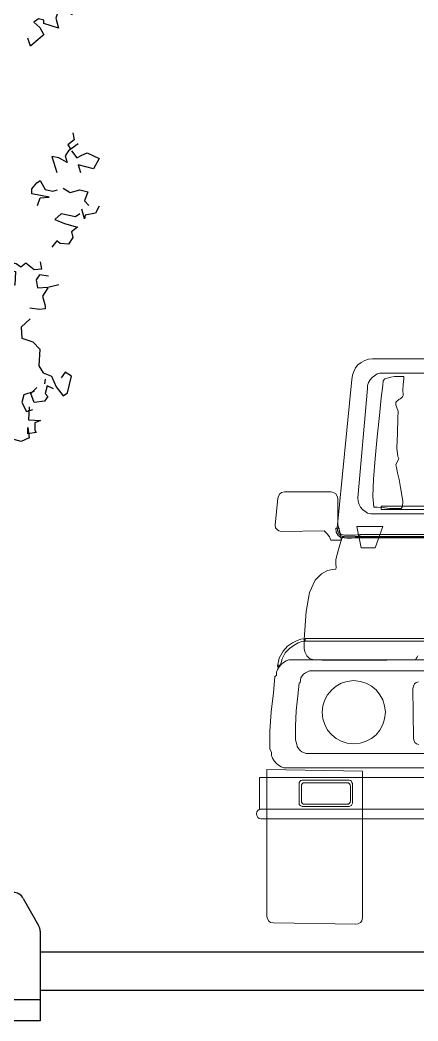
# Model space of a CAD drawing. Extents: x -1568 to -728, y -1287 to -990.
# Drawn here: x -1427.47 to -1419.11, y -1099.78 to -1078.76 of the extents above; entities that cross this region are included whole.
import ezdxf

# ---------------------------------------------------------------- set-up
doc = ezdxf.new("R2010")
doc.units = 0
doc.header["$LTSCALE"] = 5
doc.layers.get('0').update_dxf_attribs({"linetype": 'CONTINUOUS'})
doc.layers.add('乔木', color=3, linetype='CONTINUOUS')
doc.layers.add('车人', color=7, linetype='CONTINUOUS', lineweight=9)

# ---------------------------------------------------------------- blocks, each defined once
blk = doc.blocks.new('carbb')
at = {"layer": '车人', "color": 143}
for p, q in [((-0.7137, 1.9947), (-0.7007, 2.0012)), ((-0.7007, 2.0012), (-0.688, 2.0059)), ((-0.688, 2.0059), (-0.6735, 2.0077)), ((-0.6735, 2.0077), (-0.0306, 2.0077)), ((-0.7442, 1.9498), (-0.7394, 1.9625)), ((-0.7394, 1.9625), (-0.7329, 1.9755)), ((-0.7329, 1.9755), (-0.725, 1.9867)), ((-0.725, 1.9867), (-0.7137, 1.9947)), ((-0.7974, 1.4148), (-0.7459, 1.9353)), ((-0.7459, 1.9353), (-0.7442, 1.9498)), ((-0.6815, 1.9338), (-0.688, 1.924)), ((-0.675, 1.9418), (-0.6815, 1.9338)), ((-0.667, 1.9483), (-0.675, 1.9418)), ((-0.6576, 1.9545), (-0.667, 1.9483)), ((-0.6478, 1.9577), (-0.6576, 1.9545)), ((-0.6366, 1.9577), (-0.6478, 1.9577)), ((-0.6366, 1.9305), (-0.6381, 1.9143)), ((-0.0306, 1.9577), (-0.6366, 1.9577)), ((-0.6301, 1.9368), (-0.6366, 1.9305)), ((-0.6366, 1.9305), (-0.6366, 1.9305)), ((-0.6221, 1.94), (-0.6301, 1.9368)), ((-0.6094, 1.9433), (-0.6221, 1.94)), ((-0.5964, 1.945), (-0.6094, 1.9433)), ((-0.5851, 1.945), (-0.5964, 1.945)), ((-0.5739, 1.945), (-0.5851, 1.945)), ((-0.5659, 1.945), (-0.5739, 1.945)), ((-0.5642, 1.945), (-0.5659, 1.945)), ((-0.5659, 1.9175), (-0.5642, 1.9368)), ((-0.5642, 1.9368), (-0.5642, 1.945)), ((-0.6913, 1.9031), (-0.725, 1.5206)), ((-0.688, 1.924), (-0.6913, 1.9143)), ((-0.6913, 1.9143), (-0.6913, 1.9031)), ((-0.6381, 1.9143), (-0.6431, 1.8711)), ((-0.5674, 1.8968), (-0.5659, 1.9175)), ((-0.5659, 1.8824), (-0.5674, 1.8968)), ((-0.6431, 1.8711), (-0.6493, 1.8085)), ((-0.5916, 1.8549), (-0.5899, 1.8581)), ((-0.5899, 1.8581), (-0.5851, 1.8614)), ((-0.5851, 1.8614), (-0.5819, 1.8646)), ((-0.5819, 1.8646), (-0.5772, 1.8679)), ((-0.5772, 1.8679), (-0.5721, 1.8711)), ((-0.5721, 1.8711), (-0.5692, 1.8741)), ((-0.5692, 1.8741), (-0.5659, 1.8791)), ((-0.5659, 1.8791), (-0.5659, 1.8824)), ((-0.5916, 1.8469), (-0.5916, 1.8549)), ((-0.5884, 1.8357), (-0.5916, 1.8469)), ((-0.5851, 1.8277), (-0.5884, 1.8357)), ((-0.5837, 1.8244), (-0.5851, 1.8277)), ((-0.5851, 1.8002), (-0.5837, 1.8244)), ((-0.6493, 1.8085), (-0.6576, 1.7343)), ((-0.5866, 1.7473), (-0.5851, 1.8002)), ((-0.6576, 1.7343), (-0.6638, 1.6589)), ((-0.5884, 1.6944), (-0.5866, 1.7473)), ((-0.5851, 1.6654), (-0.5884, 1.6944)), ((-0.6638, 1.6589), (-0.6703, 1.5865)), ((-0.5884, 1.6444), (-0.5837, 1.6524)), ((-0.5819, 1.6589), (-0.5851, 1.6654)), ((-0.5837, 1.6524), (-0.5819, 1.6589)), ((-0.5916, 1.6364), (-0.5884, 1.6444)), ((-0.5899, 1.6267), (-0.5916, 1.6364)), ((-0.5866, 1.6089), (-0.5899, 1.6267)), ((-0.6703, 1.5865), (-0.672, 1.5271)), ((-0.5804, 1.585), (-0.5866, 1.6089)), ((-0.5754, 1.5575), (-0.5804, 1.585)), ((-0.9821, 1.5416), (-0.9916, 1.5401)), ((-0.8181, 1.5416), (-0.9821, 1.5416)), ((-0.8101, 1.5401), (-0.8181, 1.5416)), ((-0.5707, 1.5303), (-0.5754, 1.5575)), ((-1.0046, 1.5191), (-1.0143, 1.426)), ((-1.0031, 1.5271), (-1.0046, 1.5191)), ((-0.9981, 1.5351), (-1.0031, 1.5271)), ((-0.9916, 1.5401), (-0.9981, 1.5351)), ((-0.8021, 1.5351), (-0.8101, 1.5401)), ((-0.7974, 1.5271), (-0.8021, 1.5351)), ((-0.7956, 1.5191), (-0.7974, 1.5271)), ((-0.7956, 1.426), (-0.7956, 1.5191)), ((-0.725, 1.5206), (-0.7235, 1.5093)), ((-0.7235, 1.5093), (-0.7202, 1.4981)), ((-0.672, 1.5271), (-0.6688, 1.4886)), ((-0.5674, 1.5079), (-0.5707, 1.5303)), ((-0.5692, 1.4901), (-0.5674, 1.5079)), ((-0.7202, 1.4981), (-0.7152, 1.4886)), ((-0.7152, 1.4886), (-0.709, 1.4804)), ((-0.709, 1.4804), (-0.7007, 1.4742)), ((-0.7007, 1.4742), (-0.6913, 1.4677)), ((-0.6688, 1.4886), (-0.6655, 1.4886)), ((-0.6655, 1.4886), (-0.6576, 1.4886)), ((-0.6576, 1.4886), (-0.6446, 1.4869)), ((-0.6446, 1.4869), (-0.6301, 1.4854)), ((-0.0194, 1.4916), (-0.6431, 1.4916)), ((-0.6431, 1.4916), (-0.6431, 1.4804)), ((-0.6431, 1.4804), (-0.0194, 1.4804)), ((-0.6301, 1.4854), (-0.6141, 1.4836)), ((-0.6141, 1.4836), (-0.5979, 1.4836)), ((-0.5979, 1.4836), (-0.5851, 1.4836)), ((-0.5851, 1.4836), (-0.5739, 1.4836)), ((-0.5739, 1.4836), (-0.5692, 1.4901)), ((-0.6913, 1.4677), (-0.68, 1.4644)), ((-0.68, 1.4644), (-0.6688, 1.4644)), ((-0.6688, 1.4644), (-0.0179, 1.4644)), ((-1.0143, 1.426), (-1.0126, 1.4162)), ((-1.0126, 1.4162), (-1.0078, 1.4097)), ((-1.0078, 1.4097), (-1.0013, 1.405)), ((-1.0013, 1.405), (-0.9933, 1.4032)), ((-0.9933, 1.4032), (-0.8423, 1.405)), ((-0.8423, 1.405), (-0.839, 1.4017)), ((-0.839, 1.4017), (-0.8325, 1.3952)), ((-0.8021, 1.4148), (-0.8021, 1.4148)), ((-0.7923, 1.4148), (-0.8021, 1.4148)), ((-0.8021, 1.4148), (-0.8006, 1.4003)), ((-0.8021, 1.4148), (-0.8021, 1.4148)), ((-0.7956, 1.4017), (-0.7974, 1.4148)), ((-0.7956, 1.426), (-0.7956, 1.426)), ((-0.7876, 1.4017), (-0.7956, 1.426)), ((-0.7909, 1.392), (-0.7956, 1.4017)), ((-0.7909, 1.4148), (-0.7923, 1.4148)), ((-0.7909, 1.4017), (-0.7909, 1.4148)), ((-0.7861, 1.3952), (-0.7909, 1.4017)), ((-0.7844, 1.3858), (-0.7876, 1.4017)), ((-0.7282, 1.421), (-0.7282, 1.421)), ((-0.7137, 1.3456), (-0.7282, 1.421)), ((-0.7282, 1.421), (-0.6381, 1.421)), ((-0.6381, 1.421), (-0.6638, 1.3456)), ((-0.8325, 1.3952), (-0.8246, 1.384)), ((-0.8246, 1.384), (-0.8198, 1.3728)), ((-0.8198, 1.3728), (-0.7829, 1.3728)), ((-0.8006, 1.4003), (-0.7941, 1.389)), ((-0.7941, 1.389), (-0.7844, 1.3825)), ((-0.7829, 1.3873), (-0.7909, 1.392)), ((-0.7876, 1.3568), (-0.7829, 1.3713)), ((-0.7811, 1.392), (-0.7861, 1.3952)), ((-0.7829, 1.376), (-0.7844, 1.3858)), ((-0.7844, 1.3825), (-0.7731, 1.3808)), ((-0.7731, 1.3858), (-0.7829, 1.3873)), ((-0.7829, 1.3713), (-0.7796, 1.3808)), ((-0.7829, 1.3728), (-0.7829, 1.376)), ((-0.7717, 1.3905), (-0.7811, 1.392)), ((-0.7796, 1.3808), (-0.7779, 1.384)), ((-0.7779, 1.384), (0.7485, 1.3825)), ((-0.7619, 1.384), (-0.7731, 1.3858)), ((-0.7731, 1.3808), (-0.7619, 1.3793)), ((-0.7619, 1.3905), (-0.7717, 1.3905)), ((-0.7474, 1.3905), (-0.7619, 1.3905)), ((-0.7474, 1.384), (-0.7619, 1.384)), ((-0.7619, 1.3793), (-0.7474, 1.3793)), ((-0.7347, 1.3905), (-0.7474, 1.3905)), ((-0.7347, 1.3858), (-0.7474, 1.384)), ((-0.7474, 1.3793), (-0.7347, 1.3808)), ((-0.7184, 1.392), (-0.7347, 1.3905)), ((-0.7184, 1.3858), (-0.7347, 1.3858)), ((-0.7347, 1.3808), (-0.7184, 1.3808)), ((-0.0179, 1.392), (-0.7184, 1.392)), ((-0.7184, 1.3808), (-0.7184, 1.392)), ((-0.7184, 1.392), (-0.7184, 1.3808)), ((-0.7184, 1.392), (-0.7184, 1.392)), ((-0.0179, 1.3858), (-0.7184, 1.3858)), ((-0.7184, 1.3808), (-0.0179, 1.3808)), ((-0.7184, 1.3808), (-0.7184, 1.3808)), ((-0.7184, 1.3808), (-0.7184, 1.3808)), ((-0.7974, 1.3231), (-0.7923, 1.3406)), ((-0.7923, 1.3406), (-0.7876, 1.3568)), ((-0.6638, 1.3456), (-0.7137, 1.3456)), ((-0.8021, 1.3054), (-0.7974, 1.3231)), ((-0.8021, 1.2891), (-0.8021, 1.3054)), ((-0.8518, 1.2554), (-0.8311, 1.2667)), ((-0.8311, 1.2667), (-0.8133, 1.2699)), ((-0.8133, 1.2699), (-0.8021, 1.2717)), ((-0.8006, 1.2779), (-0.8021, 1.2891)), ((-0.8021, 1.2717), (-0.8006, 1.2779)), ((-0.8937, 1.1895), (-0.8745, 1.233)), ((-0.8745, 1.233), (-0.8518, 1.2554)), ((-0.9064, 1.1236), (-0.8937, 1.1895)), ((-0.9129, 1.0258), (-0.9064, 1.1236)), ((-0.9372, 1.021), (-0.9531, 1.0131)), ((-0.9242, 1.0258), (-0.9372, 1.021)), ((-0.9339, 1.0131), (-0.9209, 1.0181)), ((-0.9129, 1.0272), (-0.9242, 1.0258)), ((-0.9209, 1.0181), (-0.9115, 1.0196)), ((-0.9097, 1.029), (-0.9129, 1.0272)), ((-0.9129, 1.0225), (-0.9129, 1.0258)), ((-0.9129, 1.0163), (-0.9129, 1.0225)), ((-0.9129, 1.0051), (-0.9129, 1.0163)), ((-0.9115, 1.0196), (-0.9097, 1.0196)), ((-0.0147, 1.029), (-0.9097, 1.029)), ((-0.9097, 1.0196), (-0.9097, 1.029)), ((-0.9097, 1.029), (-0.9097, 1.0196)), ((-0.9097, 1.029), (-0.9097, 1.029)), ((-0.9097, 1.0196), (-0.0147, 1.0196)), ((-0.9097, 1.0196), (-0.9097, 1.0196)), ((-0.9097, 1.0196), (-0.9097, 1.0196)), ((-0.9868, 0.9841), (-0.9998, 0.9601)), ((-0.9709, 1.0018), (-0.9868, 0.9841)), ((-0.9789, 0.9779), (-0.9644, 0.9938)), ((-0.9531, 1.0131), (-0.9709, 1.0018)), ((-0.9644, 0.9938), (-0.9484, 1.0051)), ((-0.9484, 1.0051), (-0.9339, 1.0131)), ((-0.9129, 0.9924), (-0.9129, 1.0051)), ((-0.9097, 0.9794), (-0.9129, 0.9924)), ((-0.9998, 0.9601), (-1.0061, 0.9312)), ((-0.9966, 0.9312), (-0.9901, 0.9569)), ((-0.9901, 0.9569), (-0.9789, 0.9779)), ((-0.9756, 0.9504), (-0.9854, 0.9442)), ((-0.9661, 0.9536), (-0.9756, 0.9504)), ((-0.9546, 0.9536), (-0.9661, 0.9536)), ((-0.0161, 0.9536), (-0.9546, 0.9536)), ((-0.9032, 0.9681), (-0.9097, 0.9794)), ((-0.8937, 0.9584), (-0.9032, 0.9681)), ((-0.8792, 0.9536), (-0.8937, 0.9584)), ((-0.868, 0.9536), (-0.8792, 0.9536)), ((-0.8503, 0.9522), (-0.868, 0.9536)), ((-0.8293, 0.9522), (-0.8503, 0.9522)), ((-0.8036, 0.9522), (-0.8293, 0.9522)), ((-0.7764, 0.9522), (-0.8036, 0.9522)), ((-0.7459, 0.9522), (-0.7764, 0.9522)), ((-0.7152, 0.9522), (-0.7459, 0.9522)), ((-0.6833, 0.9522), (-0.7152, 0.9522)), ((-0.6525, 0.9522), (-0.6833, 0.9522)), ((-0.6236, 0.9522), (-0.6525, 0.9522)), ((-0.5964, 0.9536), (-0.6236, 0.9522)), ((-0.5707, 0.9536), (-0.5964, 0.9536)), ((-0.5514, 0.9536), (-0.5707, 0.9536)), ((-0.5352, 0.9536), (-0.5514, 0.9536)), ((-0.5257, 0.9536), (-0.5352, 0.9536)), ((-0.5225, 0.9536), (-0.5257, 0.9536)), ((-0.521, 0.9584), (-0.5225, 0.9554)), ((-0.5225, 0.9554), (-0.5225, 0.9536)), ((-0.5177, 0.9634), (-0.521, 0.9584)), ((-0.5145, 0.9681), (-0.5177, 0.9634)), ((-1.0061, 0.9199), (-1.0093, 0.9102)), ((-1.0061, 0.9312), (-1.0013, 0.9247)), ((-0.9998, 0.9297), (-1.0061, 0.9199)), ((-1.0013, 0.9359), (-1.0013, 0.9359)), ((-1.0013, 0.9247), (-1.0013, 0.9359)), ((-1.0013, 0.9359), (-0.9966, 0.9312)), ((-0.9933, 0.9377), (-0.9998, 0.9297)), ((-0.9854, 0.9442), (-0.9933, 0.9377)), ((-0.9017, 0.912), (-0.9082, 0.9087)), ((-0.8937, 0.9152), (-0.9017, 0.912)), ((-0.8857, 0.9152), (-0.8937, 0.9152)), ((-0.0161, 0.9152), (-0.8857, 0.9152)), ((-1.0158, 0.8957), (-1.0205, 0.8381)), ((-1.0093, 0.899), (-1.0158, 0.8957)), ((-1.0093, 0.9102), (-1.0093, 0.899)), ((-0.9259, 0.883), (-0.9274, 0.875)), ((-0.9242, 0.891), (-0.9259, 0.883)), ((-0.9194, 0.8975), (-0.9242, 0.891)), ((-0.9147, 0.904), (-0.9194, 0.8975)), ((-0.9082, 0.9087), (-0.9147, 0.904)), ((-0.7619, 0.8783), (-0.7829, 0.8718)), ((-0.7394, 0.8815), (-0.7619, 0.8783)), ((-0.717, 0.8783), (-0.7394, 0.8815)), ((-0.696, 0.8718), (-0.717, 0.8783)), ((-0.5127, 0.8765), (-0.521, 0.875)), ((-0.9307, 0.8718), (-0.9354, 0.8283)), ((-0.9274, 0.875), (-0.9307, 0.8718)), ((-0.8166, 0.8493), (-0.8311, 0.8316)), ((-0.8006, 0.862), (-0.8166, 0.8493)), ((-0.7829, 0.8718), (-0.8006, 0.862)), ((-0.6768, 0.862), (-0.696, 0.8718)), ((-0.6608, 0.8493), (-0.6768, 0.862)), ((-0.6478, 0.8316), (-0.6608, 0.8493)), ((-0.5305, 0.862), (-0.5322, 0.854)), ((-0.5322, 0.854), (-0.5305, 0.6805)), ((-0.5272, 0.87), (-0.5305, 0.862)), ((-0.521, 0.875), (-0.5272, 0.87)), ((-1.0205, 0.8381), (-1.0288, 0.7722)), ((-0.9354, 0.8283), (-0.9404, 0.7754)), ((-0.8405, 0.8138), (-0.847, 0.7928)), ((-0.8311, 0.8316), (-0.8405, 0.8138)), ((-0.6381, 0.8138), (-0.6478, 0.8316)), ((-0.6318, 0.7928), (-0.6381, 0.8138)), ((-1.0288, 0.7722), (-1.0335, 0.7045)), ((-0.9404, 0.7754), (-0.9434, 0.7222)), ((-0.847, 0.7928), (-0.8503, 0.7704)), ((-0.6286, 0.7704), (-0.6318, 0.7928)), ((-0.8503, 0.7704), (-0.847, 0.7479)), ((-0.847, 0.7479), (-0.8405, 0.7272)), ((-0.6381, 0.7272), (-0.6318, 0.7479)), ((-0.6318, 0.7479), (-0.6286, 0.7704)), ((-1.0335, 0.7045), (-1.0335, 0.6418)), ((-0.9434, 0.7222), (-0.9434, 0.674)), ((-0.8405, 0.7272), (-0.8311, 0.7077)), ((-0.8311, 0.7077), (-0.8166, 0.6918)), ((-0.6608, 0.6918), (-0.6478, 0.7077)), ((-0.6478, 0.7077), (-0.6381, 0.7272)), ((-0.9434, 0.674), (-0.9404, 0.666)), ((-0.9404, 0.666), (-0.9387, 0.6581)), ((-0.8166, 0.6918), (-0.8006, 0.6787)), ((-0.8006, 0.6787), (-0.7829, 0.6693)), ((-0.7829, 0.6693), (-0.7619, 0.6628)), ((-0.717, 0.6628), (-0.696, 0.6693)), ((-0.696, 0.6693), (-0.6768, 0.6787)), ((-0.6768, 0.6787), (-0.6608, 0.6918)), ((-0.5305, 0.6805), (-0.529, 0.6725)), ((-0.529, 0.6725), (-0.5257, 0.6646)), ((-1.0335, 0.6418), (-1.027, 0.6306)), ((-0.9387, 0.6581), (-0.9372, 0.6501)), ((-0.9372, 0.6501), (-0.9322, 0.6436)), ((-0.9322, 0.6436), (-0.9274, 0.6371)), ((-0.9274, 0.6371), (-0.9209, 0.6323)), ((-0.9209, 0.6323), (-0.9147, 0.6291)), ((-0.7619, 0.6628), (-0.7394, 0.6595)), ((-0.7394, 0.6595), (-0.717, 0.6628)), ((-0.7394, 0.6595), (-0.7394, 0.6595)), ((-0.5257, 0.6646), (-0.5192, 0.6595)), ((-0.5192, 0.6595), (-0.5112, 0.6581)), ((-1.027, 0.6306), (-1.027, 0.6193)), ((-1.027, 0.6193), (-1.0238, 0.6099)), ((-1.0238, 0.6099), (-1.0173, 0.6001)), ((-1.0173, 0.6001), (-1.0111, 0.5921)), ((-0.9147, 0.6291), (-0.9064, 0.6258)), ((-0.9064, 0.6258), (-0.8985, 0.6258)), ((-0.8985, 0.6258), (-0.0179, 0.6258)), ((-1.043, 0.5697), (-0.709, 0.5647)), ((-1.043, 0.0554), (-1.043, 0.5697)), ((-1.0111, 0.5921), (-1.0031, 0.5856)), ((-1.0031, 0.5856), (-0.9933, 0.5791)), ((-0.9933, 0.5791), (-0.9836, 0.5762)), ((-0.9836, 0.5762), (-0.9724, 0.5762)), ((-0.9724, 0.5762), (-0.4131, 0.5762)), ((-0.709, 0.5647), (-0.709, 0.5647)), ((-0.709, 0.5647), (-0.709, 0.0506)), ((-0.0147, 0.5422), (-1.0687, 0.5422)), ((-1.0687, 0.5422), (-1.0687, 0.4313)), ((-0.9274, 0.5295), (-0.9307, 0.5247)), ((-0.9242, 0.531), (-0.9274, 0.5295)), ((-0.9194, 0.5327), (-0.9242, 0.531)), ((-0.7554, 0.5327), (-0.9194, 0.5327)), ((-0.7507, 0.531), (-0.7554, 0.5327)), ((-0.7474, 0.5295), (-0.7507, 0.531)), ((-0.7459, 0.5247), (-0.7474, 0.5295)), ((-0.9307, 0.5247), (-0.9307, 0.5215)), ((-0.9307, 0.5215), (-0.9307, 0.4523)), ((-0.9194, 0.5197), (-0.9227, 0.5165)), ((-0.9227, 0.5165), (-0.9227, 0.5117)), ((-0.9227, 0.5117), (-0.9227, 0.4588)), ((-0.9162, 0.523), (-0.9194, 0.5197)), ((-0.9115, 0.523), (-0.9162, 0.523)), ((-0.7619, 0.523), (-0.9115, 0.523)), ((-0.7572, 0.523), (-0.7619, 0.523)), ((-0.7539, 0.5197), (-0.7572, 0.523)), ((-0.7521, 0.5165), (-0.7539, 0.5197)), ((-0.7507, 0.5117), (-0.7521, 0.5165)), ((-0.7507, 0.4588), (-0.7507, 0.5117)), ((-0.7442, 0.5215), (-0.7459, 0.5247)), ((-0.7442, 0.4523), (-0.7442, 0.5215)), ((-0.9227, 0.4588), (-0.9227, 0.4556)), ((-0.9227, 0.4556), (-0.9194, 0.4523)), ((-0.7539, 0.4523), (-0.7521, 0.4556)), ((-0.7521, 0.4556), (-0.7507, 0.4588)), ((-1.0785, 0.4219), (-1.0802, 0.4154)), ((-1.0752, 0.4266), (-1.0785, 0.4219)), ((-1.0705, 0.4299), (-1.0752, 0.4266)), ((-1.064, 0.4313), (-1.0705, 0.4299)), ((-1.0687, 0.4313), (-0.0132, 0.4313)), ((-0.0194, 0.4313), (-1.064, 0.4313)), ((-0.9307, 0.4523), (-0.9307, 0.4476)), ((-0.9307, 0.4476), (-0.9274, 0.4444)), ((-0.9274, 0.4444), (-0.9242, 0.4426)), ((-0.9242, 0.4426), (-0.9194, 0.4411)), ((-0.9194, 0.4523), (-0.9162, 0.4491)), ((-0.9194, 0.4411), (-0.7554, 0.4411)), ((-0.9162, 0.4491), (-0.9115, 0.4491)), ((-0.9115, 0.4491), (-0.7619, 0.4491)), ((-0.7619, 0.4491), (-0.7619, 0.4491)), ((-0.7619, 0.4491), (-0.7572, 0.4491)), ((-0.7572, 0.4491), (-0.7539, 0.4523)), ((-0.7554, 0.4411), (-0.7507, 0.4426)), ((-0.7554, 0.4411), (-0.7554, 0.4411)), ((-0.7507, 0.4426), (-0.7474, 0.4444)), ((-0.7474, 0.4444), (-0.7459, 0.4476)), ((-0.7459, 0.4476), (-0.7442, 0.4523)), ((-1.0802, 0.4154), (-1.0785, 0.4089)), ((-1.0802, 0.4154), (-1.0802, 0.4154)), ((-1.0785, 0.4089), (-1.0752, 0.4024)), ((-1.0752, 0.4024), (-1.0705, 0.3991)), ((-1.0705, 0.3991), (-1.064, 0.3976)), ((-1.064, 0.3976), (-0.0161, 0.3976)), ((-1.0415, 0.0474), (-1.043, 0.0554)), ((-1.0368, 0.0394), (-1.0415, 0.0474)), ((-1.0303, 0.0344), (-1.0368, 0.0394)), ((-0.7105, 0.0409), (-0.7152, 0.0344)), ((-0.709, 0.0506), (-0.7105, 0.0409)), ((-1.0205, 0.0329), (-1.0303, 0.0344)), ((-0.7315, 0.0282), (-1.0205, 0.0329)), ((-0.7235, 0.0296), (-0.7315, 0.0282)), ((-0.7152, 0.0344), (-0.7235, 0.0296))]:
    blk.add_line(p, q, dxfattribs=at)
blk = doc.blocks.new('乔木02')
at = {"color": 3}
for points in [[(-2122.4, 5590.1), (-2075.4, 5615.7), (-2071.2, 5649.8), (-2071.2, 5675.4), (-2041.3, 5671.2), (-2032.8, 5611.5), (-2024.2, 5594.4), (-2015.7, 5568.8), (-2032.8, 5504.8), (-1938.9, 5534.7), (-1938.9, 5556), (-1904.7, 5564.5), (-1874.9, 5543.2), (-1913.3, 5509.1), (-1938.9, 5462.2), (-1917.5, 5445.1), (-1853.5, 5389.7), (-1836.5, 5440.9)], [(-2171.3, 4313.5), (-2142.4, 4292.9), (-2051.5, 4313.5), (-2010.2, 4276.4), (-2072.2, 4251.6), (-2154.8, 4226.9), (-2117.6, 4198), (-2125.9, 4160.8), (-2096.9, 4119.5), (-2043.3, 4123.7), (-2022.6, 4140.2), (-1989.6, 4098.9)]]:
    blk.add_lwpolyline(points, dxfattribs=at)
at = {"color": 94}
for points in [[(-2125.9, 4833.6), (-2134.1, 4788.2), (-2092.8, 4755.2), (-2113.5, 4726.3)], [(-2158.9, 4763.4), (-2096.9, 4718), (-2076.3, 4685), (-2088.7, 4643.7), (-2035, 4672.6), (-1989.6, 4680.9), (-2022.6, 4577.7)], [(-2117.6, 4718), (-2150.6, 4672.6), (-2183.7, 4689.2), (-2216.7, 4705.7), (-2295.2, 4668.5), (-2258, 4602.5), (-2158.9, 4627.2), (-2175.4, 4577.7)], [(-1898.7, 4367.2), (-1915.2, 4416.7), (-1973, 4420.9), (-1861.5, 4441.5), (-1861.5, 4474.5), (-1894.6, 4511.7), (-1915.2, 4528.2), (-1948.3, 4470.4), (-1997.8, 4458), (-2026.7, 4466.3)], [(-2063.9, 4478.6), (-2109.3, 4449.7), (-2171.3, 4466.3), (-2220.9, 4453.9), (-2200.2, 4396.1), (-2229.1, 4367.2)], [(-2295.2, 4363.1), (-2270.4, 4317.7), (-2204.3, 4305.3), (-2200.2, 4280.5), (-2183.7, 4342.4)], [(-1915.2, 4004), (-1923.5, 3958.6), (-1878, 3954.4), (-1824.4, 3995.7), (-1791.3, 3970.9), (-1762.4, 3991.6), (-1729.4, 3999.8), (-1712.8, 4028.7), (-1634.4, 3995.7), (-1638.5, 3954.4), (-1758.3, 3942), (-1754.1, 3855.4), (-1679.8, 3871.9), (-1650.9, 3847.1), (-1622, 3843), (-1568.3, 3876), (-1568.3, 3909), (-1539.4, 3892.5), (-1465, 3933.8), (-1465, 4008.1), (-1481.5, 4041.1)], [(-1968.9, 3913.2), (-1911.1, 3921.4), (-1890.4, 3888.4), (-1898.7, 3838.9), (-1964.8, 3843), (-2035, 3859.5)], [(-1964.8, 3838.9), (-1931.7, 3785.2), (-1948.3, 3723.3), (-1948.3, 3702.6), (-1911.1, 3698.5), (-1849.1, 3706.8)], [(-1852.5, 3639.2), (-1794.7, 3585.5), (-1798.8, 3515.4), (-1869, 3490.6), (-1914.5, 3445.2), (-1906.2, 3337.9), (-1935.1, 3292.5), (-1988.8, 3271.8), (-2017.7, 3201.7), (-2063.2, 3143.9), (-2092.1, 3164.5), (-2116.9, 3271.8), (-2075.5, 3296.6), (-2050.8, 3259.5)], [(-1947.5, 3251.2), (-1943.4, 3222.3)], [(-2001.2, 3189.3), (-1959.9, 3209.9), (-1947.5, 3160.4), (-1964, 3139.8), (-1943.4, 3110.9), (-1877.3, 3102.6), (-1856.6, 3160.4), (-1893.8, 3197.5)], [(-1877.3, 3172.8), (-1811.2, 3152.1), (-1798.8, 3102.6), (-1827.7, 3044.8), (-1869, 3057.2)], [(-1844.3, 3073.7), (-1840.1, 2991.2), (-1918.6, 2987), (-1881.4, 2970.5), (-1881.4, 2925.1), (-1889.7, 2908.6), (-1836, 2900.3), (-1836, 2941.6), (-1844.3, 2875.6), (-1794.7, 2850.8), (-1708, 2875.6)]]:
    blk.add_lwpolyline(points, dxfattribs=at)

msp = doc.modelspace()

# ---------------------------------------------------------------- linework, layer by layer
for p, q in [((-1427.40237, -1097.20737), (-1427.08109, -1097.77338)), ((-1427.04851, -1097.89679), (-1427.04851, -1099.78128)), ((-1427.04851, -1098.33078), (-1407.01889, -1098.33078)), ((-1427.04851, -1099.13078), (-1405.35813, -1099.13078)), ((-1428.07129, -1099.33078), (-1427.04851, -1099.33078)), ((-1427.04851, -1099.78128), (-1428.59032, -1099.78128))]:
    msp.add_line(p, q)
for centre, start, end in [((-1427.61978, -1097.33078), 29.579962, 90), ((-1427.29851, -1097.89679), 0, 29.579962)]:
    msp.add_arc(centre, 0.25, start, end)

# ---------------------------------------------------------------- block references
at = {"layer": '乔木', "color": 72, "xscale": -0.003270758432336152, "yscale": 0.00327075831592083, "zscale": 0.0032707584}
msp.add_blockref('乔木02', (-1433.31401, -1096.9392), dxfattribs=at)
at = {"layer": '车人', "xscale": 6.000000000000227, "yscale": 6.000000000000227, "zscale": 6.000000000000001}
msp.add_blockref('carbb', (-1416.02775, -1097.92082), dxfattribs=at)

doc.saveas('drawing.dxf')
